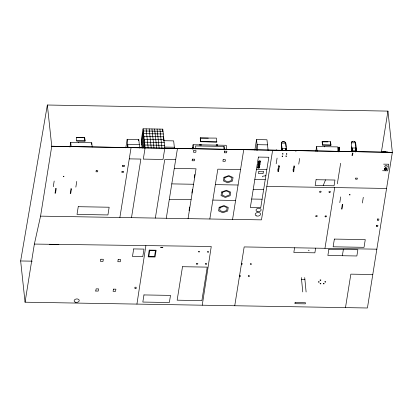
<?xml version="1.0" encoding="UTF-8"?>
<svg xmlns="http://www.w3.org/2000/svg" width="413" height="413" viewBox="0 0 413 413"><rect width="100%" height="100%" fill="white"/><g stroke="black" fill="none" stroke-linecap="round" stroke-linejoin="round"><path stroke-width="0.62" d="M136.93 304.092L145.897 245.59L211.255 246.484L202.256 305.197M196.671 264.108L196.764 263.525L197.827 263.54L197.724 264.165L196.665 264.144L196.764 263.525M25.059 302.202L34.367 244.068L40.562 216.138L51.754 146.243L47.35 105.01L387.941 111.107L392.35 152.34L367.425 307.99L25.059 302.202L20.65 260.97L47.35 105.01M53.267 186.733L54.175 181.049M69.957 147.085L70.706 142.397L91.753 142.748L92.202 146.966M76.286 137.421L76.606 140.926L84.985 141.07L84.665 137.56L76.255 137.617L83.343 137.736M76.606 140.926L85.021 140.874M75.847 187.115L76.756 181.426M84.665 137.56L84.985 141.07M91.474 144.509L91.753 142.748M95.764 291.046L96.121 288.852L98.578 288.894L98.227 291.088L95.713 291.036M100.86 259.235L100.509 261.429L102.971 261.47L103.322 259.276L100.803 259.23M122.806 166.485L122.981 165.381L124.592 165.406L124.416 166.511L122.806 166.485L122.676 165.257M125.805 147.828L127.173 139.284L138.783 139.48L139.697 148.035M127.225 147.4L127.715 144.349L139.32 144.545M119.878 217.475L131.071 147.586M138.577 140.75L138.783 139.48M143.079 128.81L145.113 147.823L143.301 159.108L163.011 159.444L164.818 148.159L162.784 129.14L143.079 128.81L141.272 140.095L142.087 147.751L143.894 136.466L163.605 136.796L163.3 138.68M141.504 142.258L143.311 130.973L163.016 131.308M141.788 144.917L143.595 133.631L163.3 133.967M131.489 217.672L140.874 159.067L129.264 158.871M142.8 148.148L144.209 139.372L163.915 139.708L163.713 140.962M143.605 147.823L144.509 142.18L164.214 142.516M144.307 148.138L144.808 145.004L164.519 145.335M135.996 288.506L136.197 287.236L134.932 287.211L134.757 288.305L136.022 288.326M162.485 131.024L162.784 129.14M155.35 218.074L164.735 159.47L175.675 159.655M174.147 148.484L174.348 147.229L164.694 147.064M166.289 218.26L177.482 148.37L392.35 152.34L51.754 146.243L177.482 148.37M192.386 149.139L193.093 144.726L226.236 145.288L226.68 149.444M192.768 148.757L192.969 147.503L193.093 148.69M200.233 138.009L216.427 138.097L216.799 142L200.63 141.726L200.233 138.009L208.317 138.143M189.051 210.62L189.624 207.052M191.854 193.119L192.427 189.546M194.291 177.9L194.864 174.327M188.06 218.627L196.041 168.803L174.271 168.432M200.63 141.726L200.264 137.823M216.799 142L200.661 141.54M209.84 218.998L217.821 169.17L240.552 169.552M195.865 148.923L195.55 145.954L224.037 146.439L223.97 149.8M232.571 219.38L243.763 149.491M254.852 150.105L256.54 139.594L266.968 139.77L268.099 150.378M256.189 150.244L257.082 144.679L267.49 144.855M234.744 305.749L244.166 246.933L376.842 249.178M263.365 171.555L263.081 173.687L258.548 173.61L258.832 171.478M272.611 150.317L261.47 219.871L40.562 216.138M276.168 163.78L277.082 158.091M281.398 149.671L281.805 147.152L281.444 143.099A2.179 1.58 9.1 0 1 283.432 141.54A2.179 1.58 9.1 0 1 285.76 143.172L286.57 150.781M279.136 165.479L279.271 166.749L278.522 171.452L278.057 171.447L278.806 166.744L278.672 165.474M281.62 150.642L281.929 148.706L282.12 150.523M285.935 150.714L286.312 148.355L282.507 148.288L282.569 149.929M286.116 147.224L285.76 143.172L281.444 143.099L282.244 150.6M285.925 150.595L285.796 148.344L286.059 150.771M294.371 165.923L293.741 171.767L293.276 171.756L293.911 165.912M298.749 164.162L299.662 158.473M294.583 247.785L293.829 252.472L314.876 252.828L315.63 248.141M315.852 151.241L316.606 146.553L337.653 146.904L338.164 151.721M322.15 141.773L330.56 141.716L330.885 145.226L322.501 145.082L322.15 141.773L327.953 141.871M322.501 145.082L322.181 141.576M330.56 141.716L330.885 145.226M338.004 151.545L338.701 147.193L339.212 147.204L338.712 151.235M338.118 151.762L338.701 147.193M338.324 151.767L338.97 147.751L339.367 151.473M338.913 149.067L339.212 147.204M324.964 248.301L334.69 187.579M337.344 183.78L340.627 163.274M339.796 202.602L340.71 196.913M351.7 146.837L351.298 149.356L351.566 151.891M352.217 149.155L352.403 147.973L356.207 148.035L356.135 148.468L355.624 148.458L355.96 151.623M352.052 155.365L352.434 153.006L352.945 153.011L352.563 155.376L352.041 155.267M355.815 148.169L355.655 142.857A2.179 1.58 9.1 0 0 353.327 141.225A2.179 1.58 9.1 0 0 351.339 142.784L351.298 143.053A2.179 1.58 9.1 0 1 352.728 141.54M355.381 152.046L355.319 150.389L355.83 150.399M355.624 148.458L355.696 148.03L356.094 151.747M342.367 255.73L343.363 249.498M345.485 307.618L350.849 274.144L372.784 274.511M362.377 202.984L363.29 197.295M381.416 151.881L387.941 111.107M200.955 145.159L200.501 144.643L200.109 145.2M216.562 145.2L216.975 144.844L217.47 145.159M323.203 185.602L325.521 179.872M295.548 150.941L296.136 150.951M265.833 175.711L262.549 176.268L262.534 176.836M276.111 149.996L276.405 149.821L277.381 150.59M78.248 142.691L78.764 142.702M295.646 150.941L295.987 150.946M324.226 146.811L324.592 146.816M49.4 244.336L58.863 244.408M34.367 244.068L145.897 245.59M164.013 140.714L173.666 140.879L174.482 148.504M322.538 144.891L330.916 145.03M338.758 147.746L339.269 147.756M338.546 149.078L339.058 149.083M285.729 148.773L286.24 148.783L286.369 149.996M352.506 150.771L355.252 150.817M382.309 151.824L387.477 151.912M382.784 152.015L385.241 152.056M258.543 161.4L260.5 161.431A0.986 0.666 -6.1 0 0 259.121 160.827A0.986 0.666 -6.1 0 0 258.936 161.989A0.986 0.666 -6.1 0 0 260.5 161.431M383.625 164.142L388.793 164.229L387.735 170.817L382.567 170.729M258.295 162.944L260.252 162.98A0.986 0.666 -6.1 0 0 258.874 162.371A0.986 0.666 -6.1 0 0 258.688 163.538A0.986 0.666 -6.1 0 0 260.252 162.98M258.037 164.544L259.994 164.575A0.986 0.666 -6.1 0 0 258.621 163.971A0.986 0.666 -6.1 0 0 258.435 165.133A0.986 0.666 -6.1 0 0 259.994 164.575M257.8 166.036L259.756 166.067A0.986 0.666 -6.1 0 0 258.378 165.463A0.986 0.666 -6.1 0 0 258.192 166.625A0.986 0.666 -6.1 0 0 259.756 166.067M278.806 166.744L279.271 166.749M294.03 167.059L294.495 167.064M257.552 167.57L259.509 167.601A0.986 0.666 -6.1 0 0 258.135 166.997A0.986 0.666 -6.1 0 0 257.949 168.158A0.986 0.666 -6.1 0 0 259.509 167.601M256.427 169.433L266.855 169.609M258.853 171.689L263.386 171.767M254.821 179.448L265.249 179.624M171.793 183.888L193.563 184.255M215.343 184.621L238.074 185.009M266.829 186.428L386.568 188.452M253.215 189.469L263.644 189.644M251.682 199.035L262.11 199.211M169.32 199.34L191.09 199.711M212.871 200.078L235.601 200.46M241.502 263.613L242.333 263.628L242.25 264.16L241.419 264.15M20.65 260.97L32.255 261.166M301.356 277.562L301.557 279.451L304.908 279.508L306.11 291.97M338.939 151.953L338.753 149.078M356.605 151.757L355.655 142.857L351.339 142.784L352.294 151.726M356.202 149.088L356.465 151.566M355.319 150.389L355.448 151.617M352.403 147.973L352.805 151.752M351.515 150.327L351.644 151.561M316.606 146.553L317.117 151.37M293.622 170.626L293.741 171.767M304.706 277.619L304.908 279.508M293.034 169.475L293.276 171.756M282.507 148.288L282.766 150.709M277.784 168.902L278.057 171.447M256.54 139.594L257.676 150.255M224.037 146.439L224.414 149.996M193.093 144.726L193.537 148.881M159.908 129.093L161.942 148.107M157.095 129.047L159.129 148.06M154.622 129.006L156.656 148.019M151.963 128.959L153.992 147.973M149.191 128.913L151.225 147.926M146.135 128.861L148.169 147.875M127.173 139.284L128.087 147.839M70.706 142.397L71.16 146.61M301.557 279.451L302.76 291.914M384.338 152.201A0.537 0.361 -6.1 0 1 385.391 152.211M354.385 141.726A2.179 1.58 9.1 0 1 355.237 142.325M355.495 142.712A2.179 1.58 9.1 0 1 355.608 143.13M281.398 143.373A2.179 1.58 9.1 0 1 282.332 142.005M282.833 141.855A2.179 1.58 9.1 0 1 283.953 141.876M284.49 142.046A2.179 1.58 9.1 0 1 284.96 142.304M285.595 143.032A2.179 1.58 9.1 0 1 285.713 143.445M199.603 145.108A0.841 0.568 -6.1 0 1 200.522 144.405A0.841 0.568 -6.1 0 1 201.208 145.139M216.102 145.149A0.841 0.568 -6.1 0 1 216.975 144.736A0.841 0.568 -6.1 0 1 217.713 145.175M384.689 151.943L384.968 151.948L384.689 151.943M239.55 275.719L239.463 276.302L240.516 276.359L240.614 275.734L239.555 275.719M55.781 188.534L55.027 193.238L55.492 193.243L56.245 188.545L55.781 188.534M63.426 176.268L63.354 176.697L63.865 176.707L63.938 176.279L63.426 176.268M71 188.824L70.246 193.521L70.711 193.532L71.464 188.829L71 188.824M78.248 206.701L77.014 214.424L107.922 214.946L109.156 207.223L78.248 206.701M96.193 170.683L96.012 171.782L97.623 171.813L97.798 170.708L96.193 170.683M122.031 171.354L121.856 172.458L123.466 172.484L123.642 171.385L122.031 171.354M113.441 289.131L113.085 291.33L115.547 291.371L115.898 289.172L113.441 289.131M118.18 259.524L117.829 261.718L120.291 261.759L120.642 259.565L118.18 259.524M133.678 248.925L132.47 256.483L142.784 256.659L143.992 249.101L133.678 248.925M149.232 250.102L148.148 256.881L155.056 257L156.14 250.221L149.232 250.102M149.769 250.531L148.819 256.478L154.519 256.576L155.469 250.624L149.769 250.531M143.967 294.934L142.826 302.063L169.361 302.512L170.502 295.383L143.967 294.934M160.693 247.346L162.83 247.382L160.693 247.346M192.37 159.155L192.112 160.755L194.44 160.791L194.699 159.196L192.37 159.155M193.733 150.652L193.475 152.247L195.803 152.289L196.061 150.688L193.728 150.662M182.505 266.71L177.146 300.184L201.885 300.602L207.243 267.128L182.505 266.71M198.71 251.419L198.627 251.951L199.458 251.966L199.546 251.434L198.71 251.419M205.602 263.54L205.483 264.294L206.583 264.31L206.701 263.556L205.602 263.54M207.729 251.574L207.62 252.26L208.513 252.276L208.622 251.589L207.729 251.574M223.159 159.692L222.906 161.276L225.235 161.313L225.488 159.728L223.159 159.692M224.543 151.184L224.29 152.769L226.618 152.81L226.871 151.225L224.543 151.184M219.164 207.28L218.591 210.878L222.839 212.752L227.671 211.028L228.244 207.434L223.996 205.555L219.164 207.28M221.616 191.983L221.038 195.576L225.291 197.455L230.118 195.731L230.697 192.133L226.443 190.259L221.616 191.983M223.965 177.306L223.387 180.904L227.64 182.778L232.467 181.059L233.046 177.461L228.792 175.587L223.965 177.306M220.124 207.584L219.68 210.356L222.958 211.802L226.68 210.475L227.124 207.703L223.846 206.257L220.124 207.584M222.576 192.288L222.132 195.06L225.41 196.505L229.132 195.179L229.576 192.401L226.298 190.956L222.576 192.288M224.925 177.611L224.481 180.383L227.759 181.828L231.481 180.502L231.925 177.729L228.647 176.284L224.925 177.611M258.404 157.069L250.335 207.465L260.742 207.641L268.832 157.245L258.404 157.069M248.394 275.734L248.27 276.488L249.375 276.504L249.493 275.75L248.394 275.734M250.521 263.768L250.407 264.454L251.3 264.47L251.414 263.783L250.521 263.768M282.198 156.062L282.131 156.491L282.642 156.501L282.709 156.068L282.198 156.062M282.58 153.724L282.507 154.152L283.019 154.163L283.091 153.734L282.58 153.724M285.987 156L285.92 156.429L286.431 156.439L286.498 156.011L285.987 156M286.379 153.806L286.312 154.235L286.823 154.245L286.89 153.817L286.379 153.806M295.099 302.564L294.923 303.679L305.331 303.854L305.512 302.739L295.099 302.564M316.074 179.712L315.155 185.468L334.045 185.788L334.964 180.032L316.074 179.712M328.867 249.251L327.87 255.487L356.863 255.977L357.865 249.741L328.867 249.251M334.365 239.081L333.126 246.804L364.034 247.325L365.273 239.602L334.365 239.081M342.31 204.389L341.556 209.092L342.021 209.102L342.775 204.399L342.31 204.389M349.589 194.559L349.517 194.988L350.028 194.993L350.1 194.564L349.589 194.559M355.779 178.111L355.603 179.211L357.209 179.242L357.384 178.137L355.779 178.111M376.48 225.281L376.274 226.577L377.688 226.603L377.9 225.302L376.48 225.281M377.492 219.009L377.286 220.31L378.706 220.33L378.912 219.035L377.492 219.009M308.707 250.237L308.965 250.263L308.707 250.237M318.449 281.893C318.965 283.241 319.956 280.933 318.449 281.893M320.065 280.066C320.586 281.418 321.577 279.111 320.065 280.066M320.111 283.54C320.633 284.893 321.619 282.585 320.111 283.54M323.384 283.581C323.906 284.934 324.892 282.626 323.384 283.581M324.902 281.821C325.423 283.173 326.415 280.866 324.902 281.821M384.787 169.862A1.358 0.914 -6.1 0 0 386.935 169.098A1.358 0.914 -6.1 0 0 385.045 168.267A1.358 0.914 -6.1 0 0 384.787 169.862M385.262 167.136A1.28 0.862 -6.1 0 0 387.286 166.418A1.28 0.862 -6.1 0 0 385.505 165.634A1.28 0.862 -6.1 0 0 385.262 167.136M384.87 169.738A1.213 0.821 -6.1 0 0 386.79 169.056A1.213 0.821 -6.1 0 0 385.097 168.308A1.213 0.821 -6.1 0 0 384.87 169.738M325.305 216.81A0.785 0.527 -6.1 0 0 326.544 216.371A0.785 0.527 -6.1 0 0 325.454 215.891A0.785 0.527 -6.1 0 0 325.305 216.81M329.223 192.344A0.785 0.527 -6.1 0 0 330.462 191.906A0.785 0.527 -6.1 0 0 329.373 191.425A0.785 0.527 -6.1 0 0 329.223 192.344M319.915 192.19A0.785 0.527 -6.1 0 0 321.149 191.746A0.785 0.527 -6.1 0 0 320.06 191.265A0.785 0.527 -6.1 0 0 319.915 192.19M316.022 216.541A0.785 0.527 -6.1 0 0 317.256 216.102A0.785 0.527 -6.1 0 0 316.167 215.622A0.785 0.527 -6.1 0 0 316.022 216.541M257.062 211.477A2.561 1.729 -6.1 0 0 261.109 210.036A2.561 1.729 -6.1 0 0 257.547 208.462A2.561 1.729 -6.1 0 0 257.062 211.477M256.297 215.854A2.695 1.817 -6.1 0 0 260.551 214.337A2.695 1.817 -6.1 0 0 256.803 212.685A2.695 1.817 -6.1 0 0 256.297 215.854M75.176 302.156A2.561 1.729 -6.1 0 0 79.219 300.71A2.561 1.729 -6.1 0 0 75.656 299.141A2.561 1.729 -6.1 0 0 75.176 302.156"/></g></svg>
